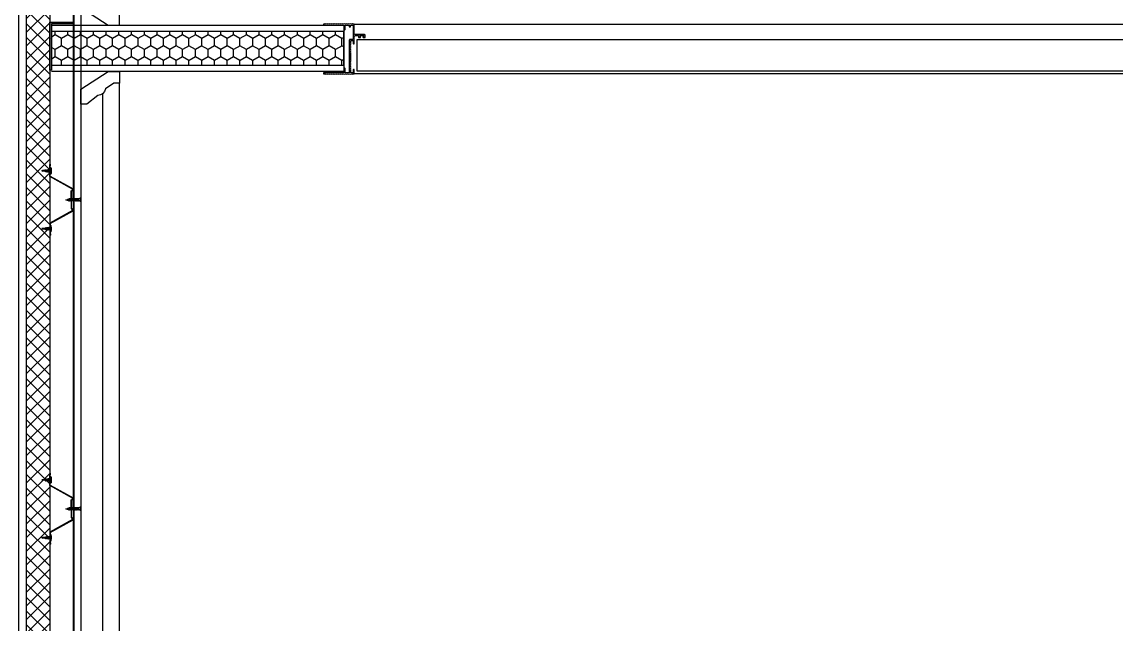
# Model space of a CAD drawing. Header units: inches. Extents: x 203 to 1065, y -1127 to 921.
# Drawn here: x 358.735 to 360.151, y 877.531 to 878.31 of the extents above; entities that cross this region are included whole.
import ezdxf

# ---------------------------------------------------------------- set-up
doc = ezdxf.new("R2010")
doc.units = ezdxf.units.IN
doc.header["$MEASUREMENT"] = 0
doc.linetypes.add('CONTINUA', pattern=[0])
for name, color, linetype in [('CORTE MUROS', 4, 'CONTINUA'), ('CORTE PERFILES Y CERCHA', 3, 'CONTINUA'), ('CORTE PROY', 8, 'CONTINUA')]:
    doc.layers.add(name, color=color, linetype=linetype)

msp = doc.modelspace()

# ---------------------------------------------------------------- hatches: boundary and pattern name
at = {"layer": 'CORTE MUROS'}
h = msp.add_hatch(dxfattribs=at)
h.set_pattern_fill('HONEY', color=251, scale=0.003, angle=90, style=0)
h.set_pattern_definition([(90, (1579.440811, -1676.239989), (-0.008248891935, 0.0142875), [0.009525, -0.01905]), (210, (1579.440811, -1676.239989), (-0.00824889199, -0.014287499969), [0.009525, -0.01905]), (150, (1579.440811, -1676.239989), (-0.016497783924, 3.1e-11), [-0.01905, 0.009525])])
h.paths.add_polyline_path([(358.7732, 878.298), (358.7732, 878.254), (359.1518, 878.254), (359.1518, 878.298)])
at = {"layer": 'CORTE PERFILES Y CERCHA', "ltscale": 0.5}
h = msp.add_hatch(dxfattribs=at)
h.set_pattern_fill('_USER', color=251, scale=0.0125, angle=135, style=0, double=1, pattern_type=0)
h.set_pattern_definition([(135, (330.188395, 595.680693), (-0.00883883476, -0.00883883476), []), (225, (330.188395, 595.680693), (0.00883883476, -0.00883883476), [])])
h.paths.add_polyline_path([(358.7412, 875.715), (358.7412, 885.903), (358.7712, 885.903), (358.7712, 875.715)])
at = {"layer": 'CORTE PERFILES Y CERCHA'}
msp.add_hatch(color=256, dxfattribs=at).paths.add_polyline_path([(358.7712, 878.248), (358.7712, 878.31), (358.789, 878.31), (358.7892, 878.3098), (358.7894, 878.31), (358.8012, 878.31), (358.8012, 878.308), (358.7732, 878.308), (358.7732, 878.2882), (358.773, 878.288), (358.7732, 878.2878), (358.7732, 878.254), (358.7732, 878.248)])

# ---------------------------------------------------------------- linework, layer by layer
at = {"layer": 'CORTE MUROS'}
msp.add_line((359.1518, 878.254), (359.1518, 878.298), dxfattribs=at)
for points in [[(358.7732, 878.306), (359.1518, 878.306), (359.1518, 878.246), (358.7732, 878.246)], [(359.1518, 878.298), (358.7732, 878.298)], [(359.1518, 878.254), (358.7732, 878.254)]]:
    msp.add_lwpolyline(points, dxfattribs=at)
at = {"layer": 'CORTE PERFILES Y CERCHA', "color": 2}
for p, q in [((358.8012, 885.8193), (358.8012, 875.7987)), ((358.8022, 885.8193), (358.8022, 875.7987)), ((358.8112, 885.8193), (358.8112, 875.7987))]:
    msp.add_line(p, q, dxfattribs=at)
at = {"layer": 'CORTE PERFILES Y CERCHA'}
for p, q in [((358.7712, 878.1189), (358.7712, 878.1259)), ((358.7716, 878.119), (358.7716, 878.1259)), ((358.7716, 878.1259), (358.7716, 878.1259)), ((358.7716, 878.124), (358.7716, 878.1259)), ((358.7716, 878.124), (358.772, 878.124)), ((358.772, 878.1209), (358.7716, 878.1204)), ((358.7716, 878.1144), (358.7716, 878.1204)), ((358.772, 878.124), (358.772, 878.1259)), ((358.772, 878.1209), (358.772, 878.114)), ((358.7721, 878.121), (358.7721, 878.1139)), ((358.7729, 878.121), (358.7729, 878.1139)), ((358.7647, 878.1182), (358.7609, 878.1174)), ((358.7609, 878.1174), (358.7616, 878.1178)), ((358.7616, 878.1174), (358.7609, 878.1174)), ((358.7609, 878.1174), (358.7616, 878.117)), ((358.7647, 878.1182), (358.7616, 878.1178)), ((358.7616, 878.117), (358.7616, 878.1174)), ((358.765, 878.1166), (358.7616, 878.117)), ((358.7651, 878.1186), (358.7647, 878.1182)), ((358.7647, 878.1182), (358.765, 878.1166)), ((358.7655, 878.1163), (358.765, 878.1166)), ((358.7651, 878.1186), (358.7655, 878.1183)), ((358.7655, 878.1163), (358.7651, 878.1186)), ((358.7664, 878.1184), (358.7655, 878.1183)), ((358.7655, 878.1183), (358.766, 878.1165)), ((358.7655, 878.1163), (358.766, 878.1165)), ((358.7669, 878.1164), (358.766, 878.1165)), ((358.7668, 878.1188), (358.7664, 878.1184)), ((358.7664, 878.1184), (358.7669, 878.1164)), ((358.7668, 878.1188), (358.7673, 878.1185)), ((358.7674, 878.116), (358.7668, 878.1188)), ((358.7674, 878.116), (358.7669, 878.1164)), ((358.7682, 878.1186), (358.7673, 878.1185)), ((358.7673, 878.1185), (358.7678, 878.1163)), ((358.7674, 878.116), (358.7678, 878.1163)), ((358.7687, 878.1162), (358.7678, 878.1163)), ((358.7686, 878.1191), (358.7682, 878.1186)), ((358.7682, 878.1186), (358.7687, 878.1162)), ((358.7686, 878.1191), (358.769, 878.1187)), ((358.7692, 878.1157), (358.7686, 878.1191)), ((358.7692, 878.1157), (358.7687, 878.1162)), ((358.77, 878.1188), (358.769, 878.1187)), ((358.769, 878.1187), (358.7697, 878.1161)), ((358.7692, 878.1157), (358.7697, 878.1161)), ((358.7707, 878.116), (358.7697, 878.1161)), ((358.7704, 878.1194), (358.77, 878.1188)), ((358.77, 878.1188), (358.7707, 878.116)), ((358.7704, 878.1194), (358.7708, 878.1189)), ((358.7711, 878.1154), (358.7704, 878.1194)), ((358.7711, 878.1154), (358.7707, 878.116)), ((358.7716, 878.119), (358.7708, 878.1189)), ((358.7708, 878.1189), (358.7716, 878.1159)), ((358.7711, 878.1154), (358.7716, 878.1159)), ((358.7712, 878.1104), (358.7712, 878.1155)), ((358.7716, 878.119), (358.7716, 878.1159)), ((358.7716, 878.1106), (358.7716, 878.1159)), ((358.772, 878.114), (358.7716, 878.1144)), ((358.7734, 878.1174), (358.7729, 878.1174)), ((358.7942, 878.0793), (358.7919, 878.08)), ((358.7943, 878.0793), (358.7947, 878.081)), ((358.7946, 878.0789), (358.7943, 878.0793)), ((358.795, 878.0813), (358.7946, 878.0789)), ((358.7946, 878.0789), (358.7949, 878.0791)), ((358.795, 878.0813), (358.7947, 878.081)), ((358.7949, 878.0791), (358.7953, 878.081)), ((358.7955, 878.0789), (358.7949, 878.0791)), ((358.795, 878.0813), (358.7953, 878.081)), ((358.7961, 878.0812), (358.7953, 878.081)), ((358.7955, 878.0789), (358.7961, 878.0812)), ((358.7958, 878.0785), (358.7955, 878.0789)), ((358.7964, 878.0815), (358.7958, 878.0785)), ((358.7958, 878.0785), (358.7962, 878.0789)), ((358.7964, 878.0815), (358.7961, 878.0812)), ((358.7962, 878.0789), (358.7967, 878.0812)), ((358.7968, 878.0789), (358.7962, 878.0789)), ((358.7964, 878.0815), (358.7967, 878.0812)), ((358.7974, 878.0812), (358.7967, 878.0812)), ((358.7968, 878.0789), (358.7974, 878.0812)), ((358.7972, 878.0785), (358.7968, 878.0789)), ((358.7977, 878.0815), (358.7972, 878.0785)), ((358.7972, 878.0785), (358.7975, 878.0789)), ((358.7977, 878.0815), (358.7974, 878.0812)), ((358.7975, 878.0789), (358.7981, 878.0812)), ((358.7982, 878.0789), (358.7975, 878.0789)), ((358.7977, 878.0815), (358.7981, 878.0812)), ((358.7987, 878.0812), (358.7981, 878.0812)), ((358.7982, 878.0789), (358.7987, 878.0812)), ((358.7985, 878.0785), (358.7982, 878.0789)), ((358.7991, 878.0815), (358.7985, 878.0785)), ((358.7985, 878.0785), (358.7989, 878.0789)), ((358.7991, 878.0815), (358.7987, 878.0812)), ((358.7989, 878.0789), (358.7994, 878.0812)), ((358.7995, 878.0789), (358.7989, 878.0789)), ((358.7991, 878.0815), (358.7994, 878.0812)), ((358.8001, 878.0812), (358.7994, 878.0812)), ((358.7995, 878.0789), (358.8001, 878.0812)), ((358.7999, 878.0785), (358.7995, 878.0789)), ((358.8004, 878.0815), (358.7999, 878.0785)), ((358.7999, 878.0785), (358.8002, 878.0789)), ((358.8004, 878.0815), (358.8001, 878.0812)), ((358.8002, 878.0789), (358.8008, 878.0812)), ((358.8009, 878.0789), (358.8002, 878.0789)), ((358.8004, 878.0815), (358.8008, 878.0812)), ((358.8014, 878.0812), (358.8008, 878.0812)), ((358.8009, 878.0789), (358.8014, 878.0812)), ((358.8012, 878.0785), (358.8009, 878.0789)), ((358.8018, 878.0815), (358.8012, 878.0785)), ((358.8012, 878.0785), (358.8016, 878.0789)), ((358.8018, 878.0815), (358.8014, 878.0812)), ((358.8016, 878.0789), (358.8021, 878.0812)), ((358.8023, 878.0789), (358.8016, 878.0789)), ((358.8018, 878.0815), (358.8021, 878.0812)), ((358.8028, 878.0812), (358.8021, 878.0812)), ((358.8028, 878.0812), (358.8021, 878.0812)), ((358.8023, 878.0789), (358.8028, 878.0812)), ((358.8023, 878.0789), (358.8028, 878.0812)), ((358.8026, 878.0785), (358.8023, 878.0789)), ((358.8032, 878.0815), (358.8026, 878.0785)), ((358.8026, 878.0785), (358.803, 878.0789)), ((358.8032, 878.0815), (358.8028, 878.0812)), ((358.803, 878.0789), (358.8035, 878.0812)), ((358.8036, 878.0789), (358.803, 878.0789)), ((358.8032, 878.0815), (358.8035, 878.0812)), ((358.8042, 878.0812), (358.8035, 878.0812)), ((358.8036, 878.0789), (358.8042, 878.0812)), ((358.8036, 878.0789), (358.8042, 878.0812)), ((358.8036, 878.0789), (358.8042, 878.0812)), ((358.804, 878.0785), (358.8036, 878.0789)), ((358.8045, 878.0815), (358.804, 878.0785)), ((358.804, 878.0785), (358.8043, 878.0789)), ((358.8045, 878.0815), (358.8042, 878.0812)), ((358.8043, 878.0789), (358.8049, 878.0812)), ((358.805, 878.0789), (358.8043, 878.0789)), ((358.8045, 878.0815), (358.8049, 878.0812)), ((358.8055, 878.0812), (358.8049, 878.0812)), ((358.805, 878.0789), (358.8055, 878.0812)), ((358.805, 878.0789), (358.8055, 878.0812)), ((358.805, 878.0789), (358.8055, 878.0812)), ((358.8053, 878.0785), (358.805, 878.0789)), ((358.8059, 878.0815), (358.8053, 878.0785)), ((358.8053, 878.0785), (358.8057, 878.0789)), ((358.8059, 878.0815), (358.8055, 878.0812)), ((358.8057, 878.0789), (358.8062, 878.0812)), ((358.8063, 878.0789), (358.8057, 878.0789)), ((358.8059, 878.0815), (358.8062, 878.0812)), ((358.8069, 878.0812), (358.8062, 878.0812)), ((358.8063, 878.0789), (358.8069, 878.0812)), ((358.8067, 878.0785), (358.8063, 878.0789)), ((358.8072, 878.0815), (358.8067, 878.0785)), ((358.8067, 878.0785), (358.807, 878.0789)), ((358.8072, 878.0815), (358.8069, 878.0812)), ((358.8072, 878.0815), (358.8069, 878.0812)), ((358.807, 878.0789), (358.8076, 878.0812)), ((358.8077, 878.0789), (358.807, 878.0789)), ((358.8072, 878.0815), (358.8076, 878.0812)), ((358.8072, 878.0815), (358.8076, 878.0812)), ((358.8082, 878.0812), (358.8076, 878.0812)), ((358.8077, 878.0789), (358.8082, 878.0812)), ((358.808, 878.0785), (358.8077, 878.0789)), ((358.8086, 878.0815), (358.808, 878.0785)), ((358.808, 878.0785), (358.8084, 878.0789)), ((358.8086, 878.0815), (358.8082, 878.0812)), ((358.8086, 878.0815), (358.8082, 878.0812)), ((358.8083, 878.0789), (358.8089, 878.0812)), ((358.8096, 878.0789), (358.8083, 878.0789)), ((358.8089, 878.0789), (358.8084, 878.0789)), ((358.8086, 878.0815), (358.8089, 878.0812)), ((358.8086, 878.0815), (358.8089, 878.0812)), ((358.8095, 878.0812), (358.8089, 878.0812)), ((358.8096, 878.0812), (358.8089, 878.0812)), ((358.8112, 878.0826), (358.8096, 878.0812)), ((358.8112, 878.0775), (358.8096, 878.0789)), ((358.8112, 878.08), (358.8108, 878.08)), ((358.8112, 878.0775), (358.8112, 878.0826)), ((358.7712, 878.0497), (358.7712, 878.0446)), ((358.7716, 878.0494), (358.7716, 878.0442)), ((358.7609, 878.0427), (358.7616, 878.0431)), ((358.7616, 878.0427), (358.7609, 878.0427)), ((358.7609, 878.0427), (358.7616, 878.0422)), ((358.7647, 878.0419), (358.7609, 878.0427)), ((358.765, 878.0434), (358.7616, 878.0431)), ((358.7616, 878.0431), (358.7616, 878.0427)), ((358.7647, 878.0419), (358.7616, 878.0422)), ((358.7647, 878.0419), (358.765, 878.0435)), ((358.7651, 878.0415), (358.7647, 878.0419)), ((358.7655, 878.0438), (358.765, 878.0435)), ((358.7655, 878.0438), (358.7651, 878.0415)), ((358.7651, 878.0415), (358.7655, 878.0418)), ((358.7655, 878.0438), (358.766, 878.0436)), ((358.7655, 878.0418), (358.766, 878.0436)), ((358.7664, 878.0417), (358.7655, 878.0418)), ((358.7669, 878.0437), (358.766, 878.0436)), ((358.7664, 878.0417), (358.7669, 878.0437)), ((358.7668, 878.0412), (358.7664, 878.0417)), ((358.7674, 878.0441), (358.7668, 878.0412)), ((358.7668, 878.0412), (358.7673, 878.0416)), ((358.7674, 878.0441), (358.7669, 878.0437)), ((358.7673, 878.0416), (358.7678, 878.0438)), ((358.7682, 878.0415), (358.7673, 878.0416)), ((358.7674, 878.0441), (358.7678, 878.0438)), ((358.7687, 878.0439), (358.7678, 878.0438)), ((358.7682, 878.0415), (358.7687, 878.0439)), ((358.7686, 878.041), (358.7682, 878.0415)), ((358.7692, 878.0444), (358.7686, 878.041)), ((358.7686, 878.041), (358.769, 878.0414)), ((358.7692, 878.0444), (358.7687, 878.0439)), ((358.769, 878.0414), (358.7697, 878.044)), ((358.77, 878.0413), (358.769, 878.0414)), ((358.7692, 878.0444), (358.7697, 878.044)), ((358.7707, 878.0441), (358.7697, 878.044)), ((358.77, 878.0413), (358.7707, 878.0441)), ((358.7704, 878.0407), (358.77, 878.0413)), ((358.7711, 878.0447), (358.7704, 878.0407)), ((358.7704, 878.0407), (358.7708, 878.0412)), ((358.7711, 878.0447), (358.7707, 878.0441)), ((358.7708, 878.0412), (358.7716, 878.0442)), ((358.7716, 878.0411), (358.7708, 878.0412)), ((358.7711, 878.0447), (358.7716, 878.0442)), ((358.7712, 878.0412), (358.7712, 878.0342)), ((358.772, 878.0461), (358.7716, 878.0457)), ((358.7716, 878.0457), (358.7716, 878.0442)), ((358.7716, 878.0411), (358.7716, 878.0442)), ((358.7716, 878.0411), (358.7716, 878.0342)), ((358.7716, 878.0411), (358.7716, 878.0397)), ((358.772, 878.0392), (358.7716, 878.0397)), ((358.7716, 878.0361), (358.7716, 878.0342)), ((358.7716, 878.0361), (358.772, 878.0361)), ((358.772, 878.0392), (358.772, 878.0461)), ((358.772, 878.0361), (358.772, 878.0342)), ((358.7721, 878.0391), (358.7721, 878.0462)), ((358.7729, 878.0391), (358.7729, 878.0462)), ((358.7734, 878.0427), (358.7729, 878.0427)), ((358.7716, 878.0342), (358.7716, 878.0342)), ((358.7712, 877.7189), (358.7712, 877.7259)), ((358.7716, 877.719), (358.7716, 877.7259)), ((358.7716, 877.7259), (358.7716, 877.7259)), ((358.7716, 877.724), (358.7716, 877.7259)), ((358.7716, 877.724), (358.772, 877.724)), ((358.772, 877.724), (358.772, 877.7259)), ((358.7647, 877.7182), (358.7609, 877.7174)), ((358.7609, 877.7174), (358.7616, 877.7178)), ((358.7616, 877.7174), (358.7609, 877.7174)), ((358.7609, 877.7174), (358.7616, 877.717)), ((358.7647, 877.7182), (358.7616, 877.7178)), ((358.7616, 877.717), (358.7616, 877.7174)), ((358.765, 877.7166), (358.7616, 877.717)), ((358.7651, 877.7186), (358.7647, 877.7182)), ((358.7647, 877.7182), (358.765, 877.7166)), ((358.7655, 877.7163), (358.765, 877.7166)), ((358.7651, 877.7186), (358.7655, 877.7183)), ((358.7655, 877.7163), (358.7651, 877.7186)), ((358.7664, 877.7184), (358.7655, 877.7183)), ((358.7655, 877.7183), (358.766, 877.7165)), ((358.7655, 877.7163), (358.766, 877.7165)), ((358.7669, 877.7164), (358.766, 877.7165)), ((358.7668, 877.7188), (358.7664, 877.7184)), ((358.7664, 877.7184), (358.7669, 877.7164)), ((358.7668, 877.7188), (358.7673, 877.7185)), ((358.7674, 877.716), (358.7668, 877.7188)), ((358.7674, 877.716), (358.7669, 877.7164)), ((358.7682, 877.7186), (358.7673, 877.7185)), ((358.7673, 877.7185), (358.7678, 877.7163)), ((358.7674, 877.716), (358.7678, 877.7163)), ((358.7687, 877.7162), (358.7678, 877.7163)), ((358.7686, 877.7191), (358.7682, 877.7186)), ((358.7682, 877.7186), (358.7687, 877.7162)), ((358.7686, 877.7191), (358.769, 877.7187)), ((358.7692, 877.7157), (358.7686, 877.7191)), ((358.7692, 877.7157), (358.7687, 877.7162)), ((358.77, 877.7188), (358.769, 877.7187)), ((358.769, 877.7187), (358.7697, 877.7161)), ((358.7692, 877.7157), (358.7697, 877.7161)), ((358.7707, 877.716), (358.7697, 877.7161)), ((358.7704, 877.7194), (358.77, 877.7188)), ((358.77, 877.7188), (358.7707, 877.716)), ((358.7704, 877.7194), (358.7708, 877.7189)), ((358.7711, 877.7154), (358.7704, 877.7194)), ((358.7711, 877.7154), (358.7707, 877.716)), ((358.7716, 877.719), (358.7708, 877.7189)), ((358.7708, 877.7189), (358.7716, 877.7159)), ((358.7711, 877.7154), (358.7716, 877.7159)), ((358.7712, 877.7104), (358.7712, 877.7155)), ((358.772, 877.7209), (358.7716, 877.7204)), ((358.7716, 877.7144), (358.7716, 877.7204)), ((358.7716, 877.719), (358.7716, 877.7159)), ((358.7716, 877.7106), (358.7716, 877.7159)), ((358.772, 877.714), (358.7716, 877.7144)), ((358.772, 877.7209), (358.772, 877.714)), ((358.7721, 877.721), (358.7721, 877.7139)), ((358.7729, 877.721), (358.7729, 877.7139)), ((358.7734, 877.7174), (358.7729, 877.7174)), ((358.795, 877.6813), (358.7946, 877.6789)), ((358.795, 877.6813), (358.7947, 877.681)), ((358.795, 877.6813), (358.7953, 877.681)), ((358.7961, 877.6812), (358.7953, 877.681)), ((358.7955, 877.6789), (358.7961, 877.6812)), ((358.7964, 877.6815), (358.7958, 877.6785)), ((358.7964, 877.6815), (358.7961, 877.6812)), ((358.7962, 877.6789), (358.7967, 877.6812)), ((358.7964, 877.6815), (358.7967, 877.6812)), ((358.7974, 877.6812), (358.7967, 877.6812)), ((358.7968, 877.6789), (358.7974, 877.6812)), ((358.7977, 877.6815), (358.7972, 877.6785)), ((358.7977, 877.6815), (358.7974, 877.6812)), ((358.7975, 877.6789), (358.7981, 877.6812)), ((358.7977, 877.6815), (358.7981, 877.6812)), ((358.7987, 877.6812), (358.7981, 877.6812)), ((358.7982, 877.6789), (358.7987, 877.6812)), ((358.7991, 877.6815), (358.7985, 877.6785)), ((358.7991, 877.6815), (358.7987, 877.6812)), ((358.7989, 877.6789), (358.7994, 877.6812)), ((358.7991, 877.6815), (358.7994, 877.6812)), ((358.8001, 877.6812), (358.7994, 877.6812)), ((358.7995, 877.6789), (358.8001, 877.6812)), ((358.8004, 877.6815), (358.7999, 877.6785)), ((358.8004, 877.6815), (358.8001, 877.6812)), ((358.8002, 877.6789), (358.8008, 877.6812)), ((358.8004, 877.6815), (358.8008, 877.6812)), ((358.8014, 877.6812), (358.8008, 877.6812)), ((358.8009, 877.6789), (358.8014, 877.6812)), ((358.8018, 877.6815), (358.8012, 877.6785)), ((358.8018, 877.6815), (358.8014, 877.6812)), ((358.8016, 877.6789), (358.8021, 877.6812)), ((358.8018, 877.6815), (358.8021, 877.6812)), ((358.8028, 877.6812), (358.8021, 877.6812)), ((358.8028, 877.6812), (358.8021, 877.6812)), ((358.8023, 877.6789), (358.8028, 877.6812)), ((358.8023, 877.6789), (358.8028, 877.6812)), ((358.8032, 877.6815), (358.8026, 877.6785)), ((358.8032, 877.6815), (358.8028, 877.6812)), ((358.803, 877.6789), (358.8035, 877.6812)), ((358.8032, 877.6815), (358.8035, 877.6812)), ((358.8042, 877.6812), (358.8035, 877.6812)), ((358.8036, 877.6789), (358.8042, 877.6812)), ((358.8036, 877.6789), (358.8042, 877.6812)), ((358.8036, 877.6789), (358.8042, 877.6812)), ((358.8045, 877.6815), (358.804, 877.6785)), ((358.8045, 877.6815), (358.8042, 877.6812)), ((358.8043, 877.6789), (358.8049, 877.6812)), ((358.8045, 877.6815), (358.8049, 877.6812)), ((358.8055, 877.6812), (358.8049, 877.6812)), ((358.805, 877.6789), (358.8055, 877.6812)), ((358.805, 877.6789), (358.8055, 877.6812)), ((358.805, 877.6789), (358.8055, 877.6812)), ((358.8059, 877.6815), (358.8053, 877.6785)), ((358.8059, 877.6815), (358.8055, 877.6812)), ((358.8057, 877.6789), (358.8062, 877.6812)), ((358.8059, 877.6815), (358.8062, 877.6812)), ((358.8069, 877.6812), (358.8062, 877.6812)), ((358.8063, 877.6789), (358.8069, 877.6812)), ((358.8072, 877.6815), (358.8067, 877.6785)), ((358.8072, 877.6815), (358.8069, 877.6812)), ((358.8072, 877.6815), (358.8069, 877.6812)), ((358.807, 877.6789), (358.8076, 877.6812)), ((358.8072, 877.6815), (358.8076, 877.6812)), ((358.8072, 877.6815), (358.8076, 877.6812)), ((358.8082, 877.6812), (358.8076, 877.6812)), ((358.8077, 877.6789), (358.8082, 877.6812)), ((358.8086, 877.6815), (358.808, 877.6785)), ((358.8086, 877.6815), (358.8082, 877.6812)), ((358.8086, 877.6815), (358.8082, 877.6812)), ((358.8083, 877.6789), (358.8089, 877.6812)), ((358.8086, 877.6815), (358.8089, 877.6812)), ((358.8086, 877.6815), (358.8089, 877.6812)), ((358.8095, 877.6812), (358.8089, 877.6812)), ((358.8096, 877.6812), (358.8089, 877.6812)), ((358.8112, 877.6826), (358.8096, 877.6812)), ((358.8112, 877.6775), (358.8112, 877.6826)), ((358.7942, 877.6793), (358.7919, 877.68)), ((358.7943, 877.6793), (358.7947, 877.681)), ((358.7946, 877.6789), (358.7943, 877.6793)), ((358.7946, 877.6789), (358.7949, 877.6791)), ((358.7949, 877.6791), (358.7953, 877.681)), ((358.7955, 877.6789), (358.7949, 877.6791)), ((358.7958, 877.6785), (358.7955, 877.6789)), ((358.7958, 877.6785), (358.7962, 877.6789)), ((358.7968, 877.6789), (358.7962, 877.6789)), ((358.7972, 877.6785), (358.7968, 877.6789)), ((358.7972, 877.6785), (358.7975, 877.6789)), ((358.7982, 877.6789), (358.7975, 877.6789)), ((358.7985, 877.6785), (358.7982, 877.6789)), ((358.7985, 877.6785), (358.7989, 877.6789)), ((358.7995, 877.6789), (358.7989, 877.6789)), ((358.7999, 877.6785), (358.7995, 877.6789)), ((358.7999, 877.6785), (358.8002, 877.6789)), ((358.8009, 877.6789), (358.8002, 877.6789)), ((358.8012, 877.6785), (358.8009, 877.6789)), ((358.8012, 877.6785), (358.8016, 877.6789)), ((358.8023, 877.6789), (358.8016, 877.6789)), ((358.8026, 877.6785), (358.8023, 877.6789)), ((358.8026, 877.6785), (358.803, 877.6789)), ((358.8036, 877.6789), (358.803, 877.6789)), ((358.804, 877.6785), (358.8036, 877.6789)), ((358.804, 877.6785), (358.8043, 877.6789)), ((358.805, 877.6789), (358.8043, 877.6789)), ((358.8053, 877.6785), (358.805, 877.6789)), ((358.8053, 877.6785), (358.8057, 877.6789)), ((358.8063, 877.6789), (358.8057, 877.6789)), ((358.8067, 877.6785), (358.8063, 877.6789)), ((358.8067, 877.6785), (358.807, 877.6789)), ((358.8077, 877.6789), (358.807, 877.6789)), ((358.808, 877.6785), (358.8077, 877.6789)), ((358.808, 877.6785), (358.8084, 877.6789)), ((358.8096, 877.6789), (358.8083, 877.6789)), ((358.8089, 877.6789), (358.8084, 877.6789)), ((358.8112, 877.6775), (358.8096, 877.6789)), ((358.8112, 877.68), (358.8108, 877.68)), ((358.7609, 877.6427), (358.7616, 877.6431)), ((358.7616, 877.6427), (358.7609, 877.6427)), ((358.7609, 877.6427), (358.7616, 877.6422)), ((358.7647, 877.6419), (358.7609, 877.6427)), ((358.765, 877.6434), (358.7616, 877.6431)), ((358.7616, 877.6431), (358.7616, 877.6427)), ((358.7647, 877.6419), (358.7616, 877.6422)), ((358.7647, 877.6419), (358.765, 877.6435)), ((358.7651, 877.6415), (358.7647, 877.6419)), ((358.7655, 877.6438), (358.765, 877.6435)), ((358.7655, 877.6438), (358.7651, 877.6415)), ((358.7651, 877.6415), (358.7655, 877.6418)), ((358.7655, 877.6438), (358.766, 877.6436)), ((358.7655, 877.6418), (358.766, 877.6436)), ((358.7664, 877.6417), (358.7655, 877.6418)), ((358.7669, 877.6437), (358.766, 877.6436)), ((358.7664, 877.6417), (358.7669, 877.6437)), ((358.7668, 877.6412), (358.7664, 877.6417)), ((358.7674, 877.6441), (358.7668, 877.6412)), ((358.7668, 877.6412), (358.7673, 877.6416)), ((358.7674, 877.6441), (358.7669, 877.6437)), ((358.7673, 877.6416), (358.7678, 877.6438)), ((358.7682, 877.6415), (358.7673, 877.6416)), ((358.7674, 877.6441), (358.7678, 877.6438)), ((358.7687, 877.6439), (358.7678, 877.6438)), ((358.7682, 877.6415), (358.7687, 877.6439)), ((358.7686, 877.641), (358.7682, 877.6415)), ((358.7692, 877.6444), (358.7686, 877.641)), ((358.7686, 877.641), (358.769, 877.6414)), ((358.7692, 877.6444), (358.7687, 877.6439)), ((358.769, 877.6414), (358.7697, 877.644)), ((358.77, 877.6413), (358.769, 877.6414)), ((358.7692, 877.6444), (358.7697, 877.644)), ((358.7707, 877.6441), (358.7697, 877.644)), ((358.77, 877.6413), (358.7707, 877.6441)), ((358.7704, 877.6407), (358.77, 877.6413)), ((358.7711, 877.6447), (358.7704, 877.6407)), ((358.7704, 877.6407), (358.7708, 877.6412)), ((358.7711, 877.6447), (358.7707, 877.6441)), ((358.7708, 877.6412), (358.7716, 877.6442)), ((358.7716, 877.6411), (358.7708, 877.6412)), ((358.7711, 877.6447), (358.7716, 877.6442)), ((358.7712, 877.6497), (358.7712, 877.6446)), ((358.7712, 877.6412), (358.7712, 877.6342)), ((358.7716, 877.6494), (358.7716, 877.6442)), ((358.772, 877.6461), (358.7716, 877.6457)), ((358.7716, 877.6457), (358.7716, 877.6442)), ((358.7716, 877.6411), (358.7716, 877.6442)), ((358.7716, 877.6411), (358.7716, 877.6342)), ((358.7716, 877.6411), (358.7716, 877.6397)), ((358.772, 877.6392), (358.7716, 877.6397)), ((358.772, 877.6392), (358.772, 877.6461)), ((358.7721, 877.6391), (358.7721, 877.6462)), ((358.7729, 877.6391), (358.7729, 877.6462)), ((358.7734, 877.6427), (358.7729, 877.6427)), ((358.7716, 877.6361), (358.7716, 877.6342)), ((358.7716, 877.6361), (358.772, 877.6361)), ((358.7716, 877.6342), (358.7716, 877.6342)), ((358.772, 877.6361), (358.772, 877.6342))]:
    msp.add_line(p, q, dxfattribs=at)
for points in [[(358.7312, 875.715), (358.7312, 885.903), (358.7712, 885.903), (358.7712, 875.715)], [(359.1684, 878.2869), (359.1684, 878.2469), (361.1642, 878.2469), (361.1642, 878.2869)]]:
    msp.add_lwpolyline(points, close=True, dxfattribs=at)
at = {"layer": 'CORTE PERFILES Y CERCHA', "color": 2}
msp.add_lwpolyline([(358.7412, 875.715), (358.7412, 885.903), (358.7712, 885.903), (358.7712, 875.715)], close=True, dxfattribs=at)
at = {"layer": 'CORTE PERFILES Y CERCHA'}
for points in [[(358.8112, 878.348), (358.8112, 878.3289), (358.8468, 878.306), (358.8612, 878.306), (358.8612, 878.3209), (358.8542, 878.3209), (358.8433, 878.3282, 0.359853), (358.8332, 878.337), (358.819, 878.348)], [(359.1602, 878.2488), (359.1607, 878.2493), (359.1602, 878.2498), (359.1607, 878.2503), (359.1602, 878.2508), (359.1607, 878.2513), (359.1602, 878.2518), (359.1607, 878.2523), (359.1602, 878.2528), (359.1607, 878.2533), (359.1602, 878.2538), (359.1607, 878.2543), (359.1602, 878.2548), (359.1607, 878.2553), (359.1602, 878.2558), (359.1607, 878.2563), (359.1602, 878.2568), (359.1607, 878.2573), (359.1602, 878.2578), (359.1607, 878.2583), (359.1602, 878.2588), (359.1607, 878.2593), (359.1602, 878.2598), (359.1607, 878.2603), (359.1607, 878.2703), (359.1602, 878.2708), (359.1607, 878.2713), (359.1602, 878.2718), (359.1607, 878.2723), (359.1602, 878.2728), (359.1607, 878.2733), (359.1602, 878.2738), (359.1607, 878.2743), (359.1602, 878.2748), (359.1607, 878.2753), (359.1602, 878.2758), (359.1607, 878.2763), (359.1602, 878.2768), (359.1607, 878.2773), (359.1602, 878.2778), (359.1607, 878.2783), (359.1602, 878.2788), (359.1607, 878.2793), (359.1602, 878.2798), (359.1607, 878.2803), (359.1602, 878.2808), (359.1607, 878.2813), (359.1602, 878.2818), (359.1607, 878.2823), (359.1607, 878.2861), (359.1637, 878.2861), (359.1637, 878.2828, 0.414214), (359.1647, 878.2818), (359.1652, 878.2818), (359.1652, 878.2915, -0.414214), (359.1662, 878.2925), (359.1707, 878.2925), (359.1707, 878.29), (359.1728, 878.29, 1), (359.1728, 878.2912), (359.1722, 878.2912), (359.1722, 878.2925), (359.1777, 878.2925), (359.1777, 878.2912), (359.177, 878.2912, 1), (359.177, 878.29), (359.1792, 878.29), (359.1792, 878.293, 0.414214), (359.1782, 878.294), (359.1662, 878.294, -0.414214), (359.1652, 878.295), (359.1652, 878.3075), (359.1639, 878.3075, -0.194303), (359.1627, 878.308, -0.403853), (359.1602, 878.308, -0.403853), (359.1577, 878.308, -0.403853), (359.1552, 878.308, -0.403853), (359.1527, 878.308, -0.403853), (359.1502, 878.308, -0.403853), (359.1477, 878.308, -0.403853), (359.1452, 878.308, -0.403853), (359.1427, 878.308, -0.403853), (359.1402, 878.308, -0.403853), (359.1377, 878.308, -0.403853), (359.1352, 878.308, -0.403853), (359.1327, 878.308, -0.403853), (359.1302, 878.308, -0.403853), (359.1277, 878.308, -0.194303), (359.1264, 878.3075), (359.1252, 878.3075), (359.1252, 878.306), (359.1352, 878.306), (359.151, 878.306, -0.414214), (359.152, 878.305), (359.152, 878.3006, 0.414214), (359.1526, 878.3), (359.1526, 878.3, 0.414214), (359.1532, 878.3006), (359.1532, 878.306), (359.1587, 878.306), (359.1587, 878.304), (359.1602, 878.304), (359.1602, 878.305, -0.414214), (359.1612, 878.306), (359.1627, 878.306, -0.414214), (359.1637, 878.305), (359.1637, 878.2886, -0.414214), (359.1627, 878.2876), (359.1607, 878.2876), (359.1597, 878.2876, 0.414214), (359.1587, 878.2866), (359.1587, 878.2445), (359.1532, 878.2445), (359.1532, 878.2499, 0.414214), (359.1526, 878.2505), (359.1526, 878.2505, 0.414214), (359.152, 878.2499), (359.152, 878.2455, -0.414214), (359.151, 878.2445), (359.1352, 878.2445), (359.1252, 878.2445), (359.1252, 878.243), (359.1264, 878.243, -0.194303), (359.1277, 878.2425, -0.403853), (359.1302, 878.2425, -0.403853), (359.1327, 878.2425, -0.403853), (359.1352, 878.2425, -0.403853), (359.1377, 878.2425, -0.403853), (359.1402, 878.2425, -0.403853), (359.1427, 878.2425, -0.403853), (359.1452, 878.2425, -0.403853), (359.1477, 878.2425, -0.403853), (359.1502, 878.2425, -0.403853), (359.1527, 878.2425, -0.403853), (359.1552, 878.2425, -0.403853), (359.1577, 878.2425, -0.403853), (359.1602, 878.2425, -0.403853), (359.1627, 878.2425, -0.194303), (359.1639, 878.243), (359.1652, 878.243), (359.1652, 878.2488), (359.1647, 878.2488, 0.414214), (359.1637, 878.2478), (359.1637, 878.2445), (359.1607, 878.2445), (359.1607, 878.2483)], [(358.8112, 878.204), (358.8112, 878.2231), (358.8468, 878.246), (358.8612, 878.246), (358.8612, 878.2311), (358.8542, 878.2311), (358.8433, 878.2238, -0.359853), (358.8332, 878.215), (358.819, 878.204)]]:
    msp.add_lwpolyline(points, format="xyb", close=True, dxfattribs=at)
for points in [[(358.7732, 878.2878), (358.7732, 878.248), (358.7712, 878.248), (358.7712, 878.31), (358.789, 878.31), (358.7892, 878.3098), (358.7894, 878.31), (358.8012, 878.31), (358.8012, 878.308), (358.7732, 878.308), (358.7732, 878.2882), (358.773, 878.288), (358.7732, 878.2878)], [(359.1652, 878.3075), (361.1712, 878.3075)], [(361.1712, 878.243), (359.1652, 878.243)], [(358.7988, 878.0812), (358.7988, 878.0917), (358.8007, 878.0926), (358.8007, 878.0937), (358.7712, 878.1104)], [(358.7716, 878.1106), (358.8012, 878.0942), (358.8012, 878.0923), (358.7993, 878.0914), (358.7993, 878.0814)], [(358.7988, 878.0786), (358.7988, 878.0684), (358.8007, 878.0675), (358.8007, 878.0663), (358.7712, 878.0497)], [(358.7716, 878.0494), (358.8012, 878.0659), (358.8012, 878.0678), (358.7993, 878.0687), (358.7993, 878.0789)], [(358.7988, 877.6812), (358.7988, 877.6917), (358.8007, 877.6926), (358.8007, 877.6937), (358.7712, 877.7104)], [(358.7716, 877.7106), (358.8012, 877.6942), (358.8012, 877.6923), (358.7993, 877.6914), (358.7993, 877.6814)], [(358.7988, 877.6786), (358.7988, 877.6684), (358.8007, 877.6675), (358.8007, 877.6663), (358.7712, 877.6497)], [(358.7716, 877.6494), (358.8012, 877.6659), (358.8012, 877.6678), (358.7993, 877.6687), (358.7993, 877.6789)]]:
    msp.add_lwpolyline(points, dxfattribs=at)
for centre, radius, start, end in [((358.7716, 878.1259), 0.000437, 0, 180), ((358.7725, 878.121), 0.000403, 0, 180), ((358.7636, 878.1174), 0.00976, 342.0915, 17.9085), ((358.7725, 878.1139), 0.000403, 180, 0), ((358.7923, 878.0832), 0.00322, 261.9716, 316.3452), ((358.7725, 878.0462), 0.000403, 0, 180), ((358.7725, 878.0391), 0.000403, 180, 0), ((358.7636, 878.0427), 0.00976, 342.0915, 17.9085), ((358.7716, 878.0342), 0.000437, 180, 0), ((358.7716, 877.7259), 0.000437, 0, 180), ((358.7725, 877.721), 0.000403, 0, 180), ((358.7725, 877.7139), 0.000403, 180, 0), ((358.7636, 877.7174), 0.00976, 342.0915, 17.9085), ((358.7923, 877.6832), 0.00322, 261.9716, 316.3452), ((358.7725, 877.6462), 0.000403, 0, 180), ((358.7725, 877.6391), 0.000403, 180, 0), ((358.7636, 877.6427), 0.00976, 342.0915, 17.9085), ((358.7716, 877.6342), 0.000437, 180, 0)]:
    msp.add_arc(centre, radius, start, end, dxfattribs=at)
at = {"layer": 'CORTE PROY', "color": 253, "ltscale": 0.5}
for p, q in [((358.8612, 875.8136), (358.8612, 878.2311)), ((358.8398, 875.8271), (358.8398, 878.2176))]:
    msp.add_line(p, q, dxfattribs=at)

doc.saveas('drawing.dxf')
